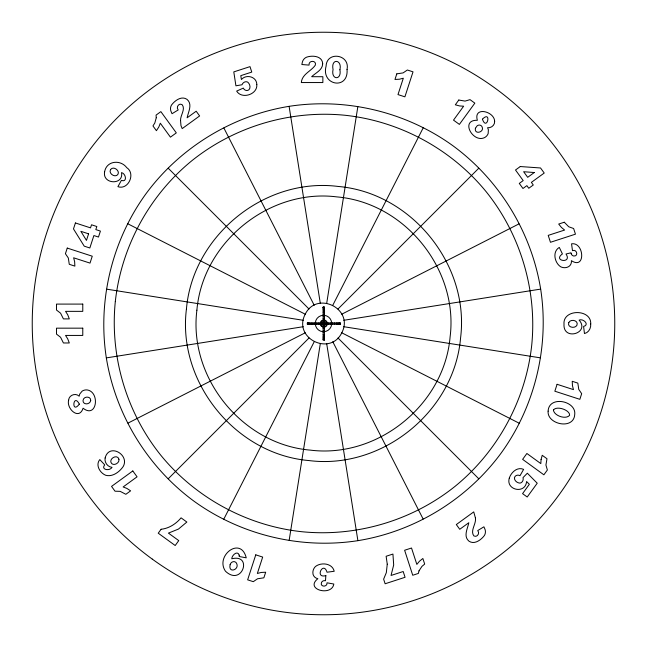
<?xml version="1.0" encoding="UTF-8"?>
<svg xmlns="http://www.w3.org/2000/svg" width="647" height="647" viewBox="0 0 647 647"><rect width="100%" height="100%" fill="white"/><g stroke="black" fill="none" stroke-linecap="round" stroke-linejoin="round"><path stroke-width="0.97" d="M289.177 540.221L320.297 343.719M326.703 303.281L357.823 106.779M305.222 314.191C292.598 338.009 330.059 356.723 341.778 332.809C354.402 308.991 316.941 290.277 305.222 314.191L127.863 223.813M223.813 519.137L314.191 341.778M332.809 305.222L423.187 127.863M168.236 478.764L308.999 338.001M338.001 308.999L478.764 168.236M127.993 423.114L305.263 332.793M341.737 314.207L519.007 223.886M289.104 106.334C232.144 115.57 179.712 147.702 145.615 194.262C111.874 241.072 97.519 300.871 106.334 357.896C115.57 414.856 147.702 467.288 194.262 501.385C241.072 535.126 300.871 549.481 357.896 540.666C414.856 531.43 467.288 499.298 501.385 452.738C535.126 405.928 549.481 346.129 540.666 289.104C531.43 232.144 499.298 179.712 452.738 145.615C405.928 111.874 346.129 97.519 289.104 106.334L320.289 303.241M106.334 357.896L303.241 326.711M343.759 320.289L540.666 289.104M324.422 340.007L323.144 340.039L323.144 307.09L324.422 307.09L324.422 340.079M323.144 307.155L324.422 307.131M323.144 307.325L324.422 307.374M323.144 307.39L324.422 307.39M323.144 307.835L324.422 307.835M323.144 308.546L324.422 308.546M323.144 309.589L324.422 309.589M323.144 311.005L324.422 311.005M323.144 312.727L324.422 312.727M323.144 314.652L324.422 314.652M323.144 316.65L324.422 316.65M323.144 318.599L324.422 318.599M323.144 320.386L324.422 320.386M323.144 321.891L324.422 321.891M323.144 323.581L324.422 323.581M340.273 324.22L307.293 324.22L307.333 322.95L340.273 322.95L340.209 324.22L340.039 322.95M323.144 325.271L324.422 325.271M323.144 326.784L324.422 326.784M323.144 328.571L324.422 328.571M323.144 330.52L324.422 330.52M323.144 332.518L324.422 332.518M323.144 334.442L324.422 334.442M323.144 336.165L324.422 336.165M323.144 337.58L324.422 337.58M323.144 338.624L324.422 338.624M323.144 339.335L324.422 339.335M323.144 339.78L324.422 339.78M106.779 289.177L303.281 320.297M343.719 326.703L540.221 357.823M341.778 332.809L519.137 423.187M168.236 168.236L308.999 308.999M338.001 338.001L478.764 478.764M223.886 127.993L314.207 305.263M332.793 341.737L423.114 519.007M571.196 253.697L570.994 252.783L566.004 254.012C572.652 263.992 552.295 261.089 562.413 253.931L559.291 247.405C552.166 251.634 554.536 262.633 560.528 266.693A8.605 8.605 0 0 0 567.201 267.284C570.064 266.499 571.827 263.564 571.398 260.652C585.867 270.244 584.314 241.808 571.552 243.83L572.49 250.664C576.736 248.747 578.822 256.325 573.929 256.026A3.267 3.267 0 0 1 571.196 253.697M326.711 343.759L357.896 540.666M339.982 322.95L339.982 324.22M339.538 322.95L339.538 324.22M338.818 322.95L338.818 324.22M337.783 322.95L337.783 324.22M336.367 322.95L336.367 324.22M334.636 322.95L334.636 324.22M332.72 322.95L332.72 324.22M330.722 322.95L330.722 324.22M328.773 322.95L328.773 324.22M326.978 322.95L326.978 324.22M325.473 322.95L325.473 324.22M324.365 322.95L324.365 324.22M323.783 322.95L323.783 324.22M323.201 322.95L323.201 324.22A0.849 0.849 0 0 1 322.958 323.807M322.093 322.95L322.093 324.22M320.588 322.95L320.588 324.22M318.793 322.95L318.793 324.22M316.844 322.95L316.844 324.22M314.846 322.95L314.846 324.22M312.93 322.95L312.93 324.22M311.199 322.95L311.199 324.22M309.784 322.95L309.784 324.22M308.748 322.95L308.748 324.22M308.029 322.95L308.029 324.22M307.568 322.95L307.584 324.22M307.43 322.95L307.527 324.22M331.66 324.357A8.201 8.201 0 0 1 323.718 331.701M322.643 331.66A8.201 8.201 0 0 1 315.299 323.718M315.34 322.643A8.201 8.201 0 0 1 323.282 315.299M324.357 315.34A8.201 8.201 0 0 1 331.701 323.282M323.783 319.982A3.607 3.607 0 0 1 327.39 323.581A3.607 3.607 0 0 1 323.783 327.188M322.853 327.067A3.607 3.607 0 0 1 322.853 320.103M326.824 323.581A3.041 3.041 0 0 1 323.783 326.63M322.999 326.525A3.041 3.041 0 0 1 320.742 323.581M320.847 322.796A3.041 3.041 0 0 1 322.999 320.645M323.783 320.54A3.041 3.041 0 0 1 326.719 322.796M321.049 322.853A2.831 2.831 0 0 1 321.333 322.174M324.608 323.807A0.849 0.849 0 0 1 323.783 324.438M323.783 322.732A0.849 0.849 0 0 1 324.519 323.16M104.588 172.013C102.372 184.484 123.941 185.325 121.515 172.603C126.052 173.59 127.427 182.786 121.393 180.359L117.924 186.668C128.235 190.339 135.943 173.687 126.772 167.678C120.496 159.259 106.286 160.666 104.588 172.013M118.951 459.257C119.776 463.648 112.157 466.964 110.783 461.926C110.127 457.712 117.617 454.226 118.951 459.257M68.614 400.226C66.293 408.791 79.201 420.607 83.075 408.217C96.832 418.989 100.18 392.511 87.62 390.012A7.627 7.627 0 0 0 82.153 391.12L79.71 394.096L79.169 396.199C75.57 392.575 68.889 395.131 68.614 400.226M239.212 555.158L239.18 556.493L246.24 557.843C240.805 535.667 214.78 555.886 225.488 571.236C242.18 586.999 253.106 553.565 231.763 558.773C231.788 555.336 237.53 550.007 239.212 555.158M339.91 69.739C341.98 80.624 330.714 80.099 333.051 69.544C330.674 57.939 342.433 59.37 339.91 69.739M180.553 120.568L180.982 125.664L182.195 128.607L199.624 115.95L196.187 111.211L187.112 117.803C188.293 111.882 192.814 104.216 186.975 99.347C181.475 95.57 174.892 100.576 171.544 104.984A7.198 7.198 0 0 0 170.929 111.171L172.029 113.71L178.184 109.95C175.806 107.321 178.734 102.8 181.993 104.523C185.972 109.044 180.181 115.409 180.553 120.568M475.448 518.077C476.402 524.013 469.827 530.831 473.944 535.983C477.203 537.714 480.131 533.193 477.745 530.556L483.907 526.804L485.007 529.335A7.198 7.198 0 0 1 484.393 535.522C481.044 539.93 474.461 544.944 468.962 541.167C463.115 536.29 467.644 528.623 468.816 522.711L459.75 529.295L456.313 524.563L473.733 511.898L475.448 518.077M115.303 301.615C109.764 356.279 126.391 412.422 160.804 455.245C195.54 497.818 247 525.752 301.615 531.697C356.279 537.236 412.422 520.609 455.245 486.196C497.818 451.46 525.752 400 531.697 345.385C537.236 290.721 520.609 234.578 486.196 191.755C451.46 149.182 400 121.248 345.385 115.303C290.721 109.764 234.578 126.391 191.755 160.804C149.182 195.54 121.248 247 115.303 301.615M186.425 309.096C177.181 382.199 235.662 454.412 309.096 460.575C382.199 469.819 454.412 411.338 460.575 337.904C469.819 264.801 411.338 192.588 337.904 186.425C264.801 177.181 192.588 235.662 186.425 309.096M196.89 310.196C188.358 377.719 242.374 444.416 310.196 450.11C377.719 458.642 444.416 404.626 450.11 336.804C458.642 269.281 404.626 202.584 336.804 196.89C269.281 188.358 202.584 242.374 196.89 310.196M387.254 564.184L386.324 572.66L383.631 579.154L385.127 583.764L405.062 577.286L403.186 571.519L391.047 575.458L393.683 564.968L392.931 554.058L386.13 556.266L387.254 564.184M482.411 119.185C487.005 131.923 491.979 109.594 482.411 119.185M347.043 69.439C348.684 90.41 320.807 85.533 326.096 66.123C326.703 50.822 350.197 54.299 347.043 69.439M494.648 121.272C494.971 125.073 491.283 128.211 487.587 127.718L488.38 129.74L488.153 133.581A7.627 7.627 0 0 1 484.385 137.69C472.755 143.052 459.904 119.655 477.365 120.293C473.151 106.1 494.308 111.147 494.648 121.272M548.122 411.152C546.836 424.383 573.832 430.231 574.722 414.492C576.485 400.776 548.842 395.188 548.122 411.152M256.81 84.587C257.676 94.511 241.743 99.589 236.656 91.098L243.321 88.097C244.202 90.305 247.122 91.373 248.998 89.698C250.971 87.474 249.799 83.803 247.688 82.096C245.431 80.948 242.803 82.517 242.01 84.757L235.92 85.808L233.793 71.898L250.001 66.633L251.772 72.084L240.789 75.65L241.404 79.524C246.248 73.855 256.867 76.669 256.81 84.587M541.07 459.572L540.819 463.608L526.884 453.482L522.622 459.362L543.884 474.809L547.37 469.997L545.931 465.031L546.982 458.755L542.218 455.294L541.07 459.572M590.727 323.929C591.083 328.118 588.794 332.574 584.467 333.569L583.586 326.428C589.902 324.859 583.376 318.211 579.13 320.103C590.428 333.092 562.922 341.333 564.006 324.187C562.664 308.732 591.536 308.765 590.727 323.929M475.399 128.26C474.016 135.158 485.048 132.198 481.966 126.618A3.114 3.114 0 0 0 478.586 125.13L477.251 125.696L475.399 128.26M325.853 575.604L325.481 580.731L324.543 580.642A3.267 3.267 0 0 0 321.486 582.526C319.691 587.088 327.536 587.436 327.034 582.81L333.82 584.031C331.798 596.793 304.276 589.49 317.863 578.685C314.968 578.2 312.719 575.612 312.865 572.644A8.605 8.605 0 0 1 315.485 566.481C321.195 562.041 332.388 563.181 334.208 571.269L327.034 572.223C323.354 560.383 314.305 578.847 325.853 575.604M105.129 457.995C104.256 462.338 107.58 466.948 112.036 467.344C109.707 471.372 100.52 469.827 104.709 464.845L99.8 459.588C95.19 465.047 99.994 473.014 105.728 475.286C112.659 477.171 119.517 471.898 123.237 466.471C129.853 454.631 108.947 442.742 105.129 457.995M553.42 410.02C553.905 415.697 565.907 419.935 569.643 415.253C569.894 409.923 556.614 405.499 553.42 410.02M156.267 117.73L154.827 122.962L152.951 125.93L156.412 130.694L158.83 126.982L160.31 123.221L170.436 137.156L176.308 132.886L160.86 111.624L156.056 115.117L156.267 117.73M322.683 63.802C322.473 70.24 315.631 72.779 311.652 76.702L322.861 76.702L322.861 82.549L301.324 82.549C301.963 74.13 311.134 71.275 315.307 65.169C316.925 60.203 308.36 60.017 309.04 65.104L301.85 64.522L302.448 61.821A7.198 7.198 0 0 1 306.581 57.179C312.355 55.116 322.432 55.893 322.683 63.802M230.106 564.718C227.995 574.423 241.072 569.109 235.969 562.421C233.866 560.537 230.655 562.154 230.106 564.718M568.778 322.578C566.901 327.431 575.013 329.016 576.954 325.215C578.806 320.338 570.694 318.542 568.778 322.578M509.294 478.117C505.558 490.28 525.55 494.389 526.585 481.522L529.359 484.296L522.574 493.637L527.208 497.009L537.228 483.22L527.329 473.216L523.019 477.64C523.698 479.928 522.485 482.735 519.986 483.131C517.276 482.994 514.171 480.713 514.462 477.761C514.996 475.302 517.98 474.445 520.002 475.715L523.625 469.366C517.26 466.544 511.146 472.383 509.294 478.117M418.997 570.864L418.391 573.42L412.737 575.256L404.618 550.257L411.524 548.017L416.846 564.394L419.418 561.272L422.863 558.49L424.683 564.087L421.981 566.335L418.997 570.864M79.33 404.132C71.089 414.962 73.111 392.171 79.33 404.132M67.256 248.076L65.42 253.729L68.331 258.007L69.269 264.3L74.866 266.119L74.64 261.703L73.629 257.789L90.006 263.111L92.254 256.204L67.256 248.076M75.416 222.964L73.483 228.917L84.223 246.159L89.844 247.987L93.888 235.548L98.481 237.037L100.414 231.092L95.821 229.596L96.824 226.515L91.526 224.792L90.523 227.873L75.416 222.964M88.59 233.826L86.455 240.401L80.851 231.311L88.59 233.826M396.797 73.855L394.977 79.452L399.401 79.217L403.316 78.214L397.994 94.591L404.901 96.832L413.021 71.841L407.367 70.005L403.089 72.909L396.797 73.855M255.767 554.835L247.639 579.833L253.292 581.669L257.571 578.758L263.863 577.82L265.682 572.223L261.267 572.449L257.352 573.46L262.674 557.083L255.767 554.835M557.091 384.302L554.843 391.209L579.841 399.328L581.677 393.683L578.766 389.405L577.828 383.113L572.231 381.293L572.458 385.709L573.468 389.623L557.091 384.302M90.709 400.485C90.345 403.089 87.264 404.521 84.927 403.582A3.114 3.114 0 0 1 83.059 400.388C83.439 396.134 90.96 395.859 90.709 400.485M110.613 169.498C108.421 172.935 113.484 176.987 116.743 175.483C121.725 172.191 113.953 165.147 110.613 169.498M458.788 100.042L455.326 104.806L459.596 105.946L463.632 106.197L453.515 120.132L459.386 124.402L474.833 103.14L470.029 99.646L465.056 101.094L458.788 100.042M161.087 529.27L158.24 533.193L175.191 545.518L178.758 540.609L168.43 533.112L178.467 529.068L186.854 522.048L181.071 517.843C176.049 523.844 168.988 528.462 161.087 529.27M520.277 166.538L515.505 170.007L523.188 180.586L519.282 183.424L522.962 188.487L526.868 185.649L528.777 188.269L533.282 185.002L531.373 182.373L544.224 173.04L540.544 167.977L520.277 166.538M534.276 172.531L527.693 177.31L523.633 171.722L534.276 172.531M132.805 470.951L111.543 486.398L115.029 491.202L120.205 491.364L125.85 494.3L130.613 490.847L126.893 488.428L123.14 486.948L137.067 476.823L132.805 470.951M564.289 222.228L558.693 224.048L561.475 227.485L564.596 230.057L548.219 235.379L550.46 242.285L575.458 234.165L573.622 228.52L568.745 226.765L564.289 222.228M82.776 304.09L56.491 304.09L56.491 310.034L60.583 313.205L63.422 318.898L69.31 318.898L67.717 314.765L65.549 311.353L82.776 311.353L82.776 304.09M82.776 328.166L56.491 328.166L56.491 334.111L60.583 337.281L63.422 342.975L69.31 342.975L67.717 338.842L65.549 335.429L82.776 335.429L82.776 328.166M152.304 559.129A291.247 291.247 0 0 0 613.154 353.941A291.247 291.247 0 0 0 205.034 57.429A291.247 291.247 0 0 0 152.304 559.129"/></g></svg>
